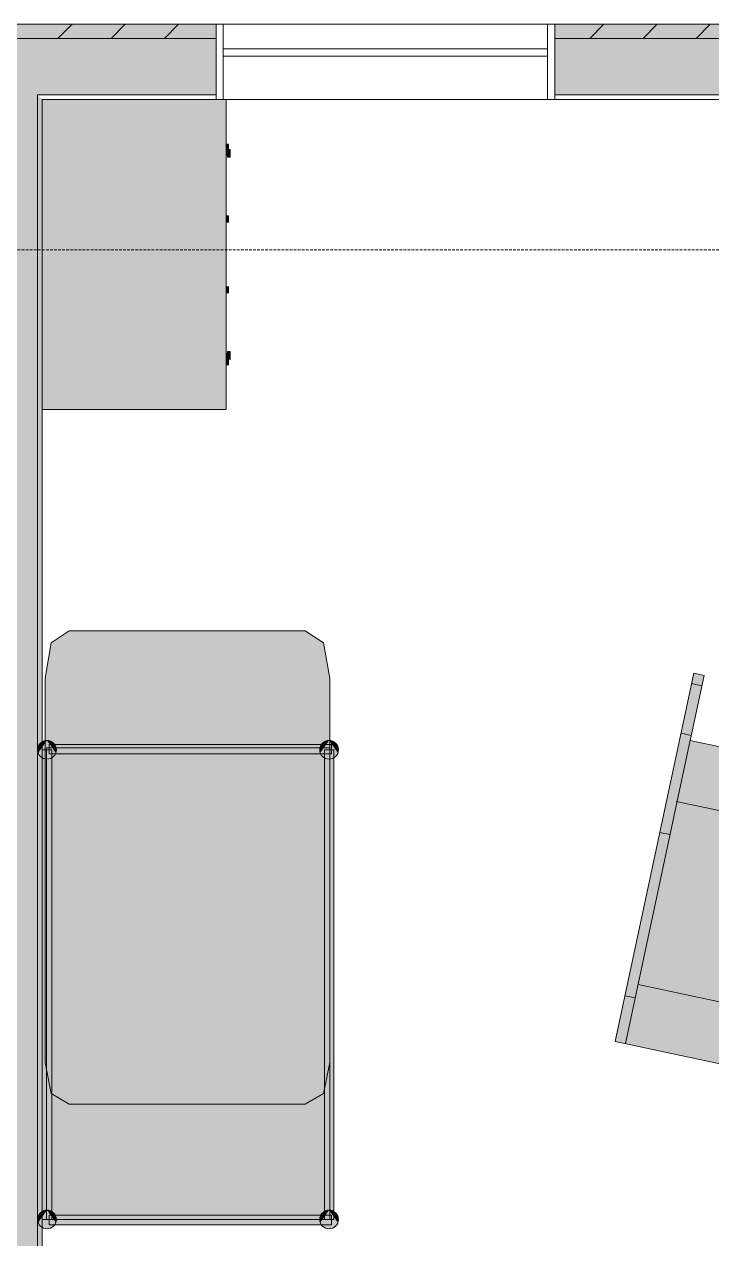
# Model space of a CAD drawing. Header units: inches. Extents: x 99 to 12024, y -5408 to 2559.
# Drawn here: x 8637.7 to 8710.8, y -5153.6 to -5024.3 of the extents above; entities that cross this region are included whole.
import ezdxf

# ---------------------------------------------------------------- set-up
doc = ezdxf.new("R2010")
doc.units = ezdxf.units.IN
doc.header["$LTSCALE"] = 96
doc.header["$MEASUREMENT"] = 0
doc.linetypes.add('Dash', pattern=[0.225, 0.15, -0.075])
for name, color, linetype, lineweight in [('Doors', 5, 'Continuous', 5), ('Walls_  Normal', 6, 'Continuous', 13), ('Windows', 5, 'Continuous', 5)]:
    doc.layers.add(name, color=color, linetype=linetype, lineweight=lineweight)
doc.layers.add('Furniture_ Interior', color=7, linetype='Continuous', lineweight=25, true_color=0x8080c0)
doc.layers.add('Hatch', color=7, linetype='Continuous', lineweight=0, true_color=0x919191)

# ---------------------------------------------------------------- blocks, each defined once
blk = doc.blocks.new('Nursery Items_Cribs_Crib (posts)')
at = {"layer": 'Furniture_ Interior', "color": 163, "lineweight": 0, "true_color": 0x8080c0, "transparency": 33554687}
for points in [[(-15.5, 51), (-14.5, 51), (-14.5, 1), (-15.5, 1)], [(-15.25, 51.56), (14.75, 51.56), (14.75, 50.56), (-15.25, 50.56)], [(15.04, 51.21), (15.04, 1.01), (-15.08, 1.01), (-15.08, 51.21)], [(14.5, 51), (15.5, 51), (15.5, 1), (14.5, 1)], [(-15.25, 1.44), (14.75, 1.44), (14.75, 0.44), (-15.25, 0.44)]]:
    blk.add_lwpolyline(points, close=True, dxfattribs=at)
for centre in [(-15, 51), (15, 51), (-15, 1), (15, 1)]:
    blk.add_circle(centre, 0.996, dxfattribs=at)
at = {"layer": 'Furniture_ Interior', "color": 7, "lineweight": 0, "true_color": 0xffffff, "transparency": 33554687}
for points in [[(-15, 51.99), (-15.94, 51.34), (-16, 51), (-15.98, 51.17)], [(-15, 51.99), (-16, 51), (-15.94, 50.66), (-15.98, 50.82)], [(-15, 51.99), (-15.76, 51.64), (-15.94, 51.34), (-15.86, 51.49)], [(-15, 51.99), (-15.94, 50.66), (-15.76, 50.36), (-15.86, 50.5)], [(-15, 51.99), (-15.5, 51.86), (-15.76, 51.64), (-15.64, 51.76)], [(-15, 51.99), (-15.76, 50.36), (-15.5, 50.13), (-15.64, 50.23)], [(-15, 51.99), (-15.17, 51.98), (-15.5, 51.86), (-15.34, 51.93)], [(-15, 51.99), (-15.5, 50.13), (-15.17, 50.02), (-15.34, 50.06)], [(-15, 51.99), (-15.17, 50.02), (-14.83, 50.02), (-15, 50)], [(-15, 51.99), (-14.83, 50.02), (-14.5, 50.13), (-14.66, 50.06)], [(-15, 51.99), (-14.5, 50.13), (-14.24, 50.36), (-14.36, 50.23)], [(-15, 51.99), (-14.24, 50.36), (-14.06, 50.66), (-14.14, 50.5)], [(-15, 51.99), (-14.06, 50.66), (-14, 51), (-14.02, 50.82)], [(-15, 51.99), (-14, 51), (-14.06, 51.34), (-14.02, 51.17)], [(-15, 51.99), (-14.06, 51.34), (-14.24, 51.64), (-14.14, 51.49)], [(-15, 51.99), (-14.24, 51.64), (-14.5, 51.86), (-14.36, 51.76)], [(-15, 51.99), (-14.5, 51.86), (-14.83, 51.98), (-14.66, 51.93)], [(15, 51.99), (14.06, 51.34), (14, 51), (14.02, 51.17)], [(15, 51.99), (14, 51), (14.06, 50.66), (14.02, 50.82)], [(15, 51.99), (14.24, 51.64), (14.06, 51.34), (14.14, 51.49)], [(15, 51.99), (14.06, 50.66), (14.24, 50.36), (14.14, 50.5)], [(15, 51.99), (14.5, 51.86), (14.24, 51.64), (14.36, 51.76)], [(15, 51.99), (14.24, 50.36), (14.5, 50.13), (14.36, 50.23)], [(15, 51.99), (14.83, 51.98), (14.5, 51.86), (14.66, 51.93)], [(15, 51.99), (14.5, 50.13), (14.83, 50.02), (14.66, 50.06)], [(15, 51.99), (14.83, 50.02), (15.17, 50.02), (15, 50)], [(15, 51.99), (15.17, 50.02), (15.5, 50.13), (15.34, 50.06)], [(15, 51.99), (15.5, 50.13), (15.76, 50.36), (15.64, 50.23)], [(15, 51.99), (15.76, 50.36), (15.94, 50.66), (15.86, 50.5)], [(15, 51.99), (15.94, 50.66), (16, 51), (15.98, 50.82)], [(15, 51.99), (16, 51), (15.94, 51.34), (15.98, 51.17)], [(15, 51.99), (15.94, 51.34), (15.76, 51.64), (15.86, 51.49)], [(15, 51.99), (15.76, 51.64), (15.5, 51.86), (15.64, 51.76)], [(15, 51.99), (15.5, 51.86), (15.17, 51.98), (15.34, 51.93)], [(-15.5, 1), (-15.5, 51), (-15.5, 1), (-14.5, 51)], [(-14.5, 51), (-14.5, 1), (-14.5, 51), (-15.5, 1)], [(-15.25, 50.56), (-15.25, 51.56), (-15.25, 50.56), (14.75, 51.56)], [(14.75, 51.56), (14.75, 50.56), (14.75, 51.56), (-15.25, 50.56)], [(15.04, 1.01), (-15.08, 1.01), (15.04, 1.01), (15.04, 51.21)], [(15.04, 51.21), (-15.08, 1.01), (15.04, 51.21), (-15.08, 51.21)], [(14.5, 1), (14.5, 51), (14.5, 1), (15.5, 51)], [(15.5, 51), (15.5, 1), (15.5, 51), (14.5, 1)], [(-15, 1.99), (-15.94, 1.34), (-16, 1), (-15.98, 1.17)], [(-15, 1.99), (-16, 1), (-15.94, 0.66), (-15.98, 0.82)], [(-15, 1.99), (-15.76, 1.64), (-15.94, 1.34), (-15.86, 1.49)], [(-15, 1.99), (-15.94, 0.66), (-15.76, 0.36), (-15.86, 0.5)], [(-15, 1.99), (-15.5, 1.86), (-15.76, 1.64), (-15.64, 1.76)], [(-15, 1.99), (-15.76, 0.36), (-15.5, 0.13), (-15.64, 0.23)], [(-15, 1.99), (-15.17, 1.98), (-15.5, 1.86), (-15.34, 1.93)], [(-15, 1.99), (-15.5, 0.13), (-15.17, 0.02), (-15.34, 0.06)], [(-15.25, 0.44), (-15.25, 1.44), (-15.25, 0.44), (14.75, 1.44)], [(14.75, 1.44), (14.75, 0.44), (14.75, 1.44), (-15.25, 0.44)], [(-15, 1.99), (-15.17, 0.02), (-14.83, 0.02), (-15, 0)], [(-15, 1.99), (-14.83, 0.02), (-14.5, 0.13), (-14.66, 0.06)], [(-15, 1.99), (-14.5, 0.13), (-14.24, 0.36), (-14.36, 0.23)], [(-15, 1.99), (-14.24, 0.36), (-14.06, 0.66), (-14.14, 0.5)], [(-15, 1.99), (-14.06, 0.66), (-14, 1), (-14.02, 0.82)], [(-15, 1.99), (-14, 1), (-14.06, 1.34), (-14.02, 1.17)], [(-15, 1.99), (-14.06, 1.34), (-14.24, 1.64), (-14.14, 1.49)], [(-15, 1.99), (-14.24, 1.64), (-14.5, 1.86), (-14.36, 1.76)], [(-15, 1.99), (-14.5, 1.86), (-14.83, 1.98), (-14.66, 1.93)], [(15, 1.99), (14.06, 1.34), (14, 1), (14.02, 1.17)], [(15, 1.99), (14, 1), (14.06, 0.66), (14.02, 0.82)], [(15, 1.99), (14.24, 1.64), (14.06, 1.34), (14.14, 1.49)], [(15, 1.99), (14.06, 0.66), (14.24, 0.36), (14.14, 0.5)], [(15, 1.99), (14.5, 1.86), (14.24, 1.64), (14.36, 1.76)], [(15, 1.99), (14.24, 0.36), (14.5, 0.13), (14.36, 0.23)], [(15, 1.99), (14.83, 1.98), (14.5, 1.86), (14.66, 1.93)], [(15, 1.99), (14.5, 0.13), (14.83, 0.02), (14.66, 0.06)], [(15, 1.99), (14.83, 0.02), (15.17, 0.02), (15, 0)], [(15, 1.99), (15.17, 0.02), (15.5, 0.13), (15.34, 0.06)], [(15, 1.99), (15.5, 0.13), (15.76, 0.36), (15.64, 0.23)], [(15, 1.99), (15.76, 0.36), (15.94, 0.66), (15.86, 0.5)], [(15, 1.99), (15.94, 0.66), (16, 1), (15.98, 0.82)], [(15, 1.99), (16, 1), (15.94, 1.34), (15.98, 1.17)], [(15, 1.99), (15.94, 1.34), (15.76, 1.64), (15.86, 1.49)], [(15, 1.99), (15.76, 1.64), (15.5, 1.86), (15.64, 1.76)], [(15, 1.99), (15.5, 1.86), (15.17, 1.98), (15.34, 1.93)]]:
    blk.add_solid(points, dxfattribs=at)
blk = doc.blocks.new('-Ready to Use Furn_Storage_Rolled Drawer Chest')
at = {"layer": 'Furniture_ Interior', "color": 163, "lineweight": 0, "true_color": 0x8080c0, "transparency": 33554687}
for p, q in [((-17.55, 0.44), (-17.55, 0.19)), ((-17.05, 0.44), (-17.05, 0.19)), ((-16.61, 0), (-16.61, 0.31)), ((-16.46, 0.31), (-16.46, 0.44)), ((-16.14, 0.44), (-16.14, 0.31)), ((-15.99, 0.31), (-15.99, 0)), ((-5.95, 0.19), (-5.95, 0.44)), ((-5.45, 0.44), (-5.45, 0.19)), ((5.45, 0.19), (5.45, 0.44)), ((5.95, 0.44), (5.95, 0.19)), ((15.99, 0), (15.99, 0.31)), ((16.14, 0.31), (16.14, 0.44)), ((16.46, 0.44), (16.46, 0.31)), ((16.61, 0.31), (16.61, 0)), ((17.05, 0.19), (17.05, 0.44)), ((17.55, 0.44), (17.55, 0.19))]:
    blk.add_line(p, q, dxfattribs=at)
for points in [[(-25, 20.44), (25, 20.44), (25, 0.44), (-25, 0.44)], [(-16.8, 0.44), (-16.8, 0.19), (-17.8, 0.19), (-17.8, 0.44)], [(-16.8, 0.31), (-15.68, 0.31), (-15.68, 0), (-16.93, 0), (-16.92, 0.19)], [(-16.61, 0.31), (-16.61, 0.44), (-15.99, 0.44), (-15.99, 0.31)], [(-5.2, 0.19), (-6.2, 0.19), (-6.2, 0.44), (-5.21, 0.44)], [(6.2, 0.19), (5.2, 0.19), (5.21, 0.44), (6.2, 0.44)], [(16.93, 0), (15.68, 0), (15.68, 0.31), (16.8, 0.31), (16.92, 0.19)], [(15.99, 0.31), (15.99, 0.44), (16.61, 0.44), (16.61, 0.31)], [(17.8, 0.19), (16.8, 0.19), (16.81, 0.44), (17.8, 0.44)]]:
    blk.add_lwpolyline(points, close=True, dxfattribs=at)
at = {"layer": 'Furniture_ Interior', "color": 7, "lineweight": 0, "true_color": 0xffffff, "transparency": 33554687}
for points in [[(-25, 0.44), (-25, 20.44), (-25, 0.44), (25, 20.44)], [(25, 20.44), (25, 0.44), (25, 20.44), (-25, 0.44)], [(-17.8, 0.44), (-16.8, 0.44), (-17.8, 0.44), (-16.8, 0.19)], [(-16.8, 0.19), (-17.8, 0.19), (-16.8, 0.19), (-17.8, 0.44)], [(-16.8, 0.31), (-15.68, 0), (-16.8, 0.31), (-16.93, 0)], [(-16.92, 0.19), (-16.8, 0.31), (-16.92, 0.19), (-16.93, 0)], [(-15.68, 0.31), (-15.68, 0), (-15.68, 0.31), (-16.8, 0.31)], [(-15.99, 0.31), (-16.61, 0.31), (-15.99, 0.31), (-16.61, 0.44)], [(-16.61, 0.44), (-15.99, 0.44), (-16.61, 0.44), (-15.99, 0.31)], [(-5.21, 0.44), (-5.2, 0.19), (-5.21, 0.44), (-6.2, 0.19)], [(-5.21, 0.44), (-6.2, 0.19), (-5.21, 0.44), (-6.2, 0.44)], [(5.2, 0.19), (5.21, 0.44), (5.2, 0.19), (6.2, 0.19)], [(6.2, 0.19), (5.21, 0.44), (6.2, 0.19), (6.2, 0.44)], [(15.68, 0), (16.8, 0.31), (15.68, 0), (16.93, 0)], [(15.68, 0.31), (16.8, 0.31), (15.68, 0.31), (15.68, 0)], [(16.61, 0.31), (15.99, 0.31), (16.61, 0.31), (15.99, 0.44)], [(15.99, 0.44), (16.61, 0.44), (15.99, 0.44), (16.61, 0.31)], [(16.8, 0.19), (16.81, 0.44), (16.8, 0.19), (17.8, 0.19)], [(16.93, 0), (16.8, 0.31), (16.93, 0), (16.92, 0.19)], [(17.8, 0.19), (16.81, 0.44), (17.8, 0.19), (17.8, 0.44)]]:
    blk.add_solid(points, dxfattribs=at)
blk = doc.blocks.new('-Anuman Furniture_-New Nursery Items_Accessories_Cushion')
at = {"layer": 'Furniture_ Interior', "color": 163, "lineweight": 0, "true_color": 0x8080c0, "transparency": 33554687}
blk.add_lwpolyline([(-6.344, 1.175), (-6.344, 11.986), (-6.069, 12.981), (-5.246, 13.313), (5.28, 13.313), (6.078, 12.981), (6.344, 11.986), (6.344, 1.175), (6.078, 0.294), (5.28, 0), (-5.246, 0), (-6.069, 0.294)], close=True, dxfattribs=at)
at = {"layer": 'Furniture_ Interior', "color": 7, "lineweight": 0, "true_color": 0xffffff, "transparency": 33554687}
for points in [[(-6.344, 11.986), (-6.069, 12.981), (-6.344, 11.986), (-5.246, 13.313)], [(-5.246, 13.313), (6.344, 11.986), (-5.246, 13.313), (-6.344, 11.986)], [(5.28, 13.313), (6.344, 11.986), (5.28, 13.313), (-5.246, 13.313)], [(5.28, 13.313), (6.078, 12.981), (5.28, 13.313), (6.344, 11.986)], [(-6.344, 11.986), (6.344, 11.986), (-6.344, 11.986), (-6.344, 1.175)], [(6.344, 11.986), (6.344, 1.175), (6.344, 11.986), (-6.344, 1.175)], [(6.344, 1.175), (-5.246, 0), (6.344, 1.175), (-6.344, 1.175)], [(-6.344, 1.175), (-5.246, 0), (-6.344, 1.175), (-6.069, 0.294)], [(5.28, 0), (-5.246, 0), (5.28, 0), (6.344, 1.175)], [(6.344, 1.175), (6.078, 0.294), (6.344, 1.175), (5.28, 0)]]:
    blk.add_solid(points, dxfattribs=at)
blk = doc.blocks.new('Seating_Chairs_Rocking Chairs_Rocking@Chair')
at = {"layer": 'Furniture_ Interior', "color": 163, "lineweight": 0, "true_color": 0x8080c0, "transparency": 33554687}
for p, q in [((-9.34, 35.1), (-10.46, 35.1)), ((10.46, 35.21), (9.34, 35.21)), ((9.34, 33.64), (-9.34, 33.64)), ((-9.34, 17.33), (-10.46, 17.33)), ((10.46, 17.55), (9.34, 17.55)), ((9.23, 13.73), (-9.45, 13.73)), ((-9.34, 1.12), (-10.46, 1.12)), ((10.46, 1.12), (9.34, 1.12))]:
    blk.add_line(p, q, dxfattribs=at)
blk.add_lwpolyline([(10.46, 0), (9.34, 0), (9.34, 7.09), (-9.34, 7.09), (-9.34, 0), (-10.46, 0), (-10.46, 40.08), (10.46, 40.08)], close=True, dxfattribs=at)
for points in [[(-9.34, 40.08), (-9.34, 6.53), (-10.46, 6.53)], [(10.46, 6.53), (9.34, 6.53), (9.34, 40.08)]]:
    blk.add_lwpolyline(points, dxfattribs=at)
at = {"layer": 'Furniture_ Interior', "color": 7, "lineweight": 0, "true_color": 0xffffff, "transparency": 33554687}
for points in [[(10.46, 40.08), (-9.34, 7.09), (10.46, 40.08), (-10.46, 40.08)], [(-10.46, 0), (-10.46, 40.08), (-10.46, 0), (-9.34, 7.09)], [(10.46, 40.08), (9.34, 7.09), (10.46, 40.08), (-9.34, 7.09)], [(10.46, 0), (9.34, 7.09), (10.46, 0), (10.46, 40.08)], [(-9.34, 7.09), (-9.34, 0), (-9.34, 7.09), (-10.46, 0)], [(9.34, 0), (9.34, 7.09), (9.34, 0), (10.46, 0)]]:
    blk.add_solid(points, dxfattribs=at)

msp = doc.modelspace()

# ---------------------------------------------------------------- linework, layer by layer
at = {"layer": 'Doors', "linetype": 'Dash', "ltscale": 0.02, "transparency": 33554687}
msp.add_line((7915.12, -5048.32), (9355.12, -5048.32), dxfattribs=at)
at = {"layer": 'Hatch', "color": 1, "transparency": 33554687}
for p, q in [((8641.29, -5025.82), (8642.79, -5024.32)), ((8646.95, -5025.82), (8648.45, -5024.32)), ((8652.61, -5025.82), (8654.11, -5024.32)), ((8697.86, -5025.82), (8699.36, -5024.32)), ((8703.52, -5025.82), (8705.02, -5024.32)), ((8709.17, -5025.82), (8710.67, -5024.32))]:
    msp.add_line(p, q, dxfattribs=at)
at = {"layer": 'Walls_  Normal', "transparency": 33554687}
for p, q in [((8612.12, -5024.32), (8658.12, -5024.32)), ((8658.12, -5024.32), (8658.12, -5032.32)), ((8694.12, -5024.32), (8753.12, -5024.32)), ((8694.12, -5024.32), (8694.12, -5032.32)), ((8612.12, -5025.82), (8658.12, -5025.82)), ((8658.12, -5025.82), (8658.12, -5031.82)), ((8694.12, -5025.82), (8753.12, -5025.82)), ((8694.12, -5025.82), (8694.12, -5031.82)), ((8639.12, -5031.82), (8639.12, -5175.32)), ((8639.12, -5031.82), (8658.12, -5031.82)), ((8694.12, -5031.82), (8731.62, -5031.82)), ((8639.62, -5032.32), (8639.62, -5174.82)), ((8639.62, -5032.32), (8658.12, -5032.32)), ((8694.12, -5032.32), (8731.12, -5032.32))]:
    msp.add_line(p, q, dxfattribs=at)
at = {"layer": 'Walls_  Normal', "color": 252, "true_color": 0x949494, "transparency": 33554687}
for points in [[(8612.12, -5024.32), (8658.12, -5024.32), (8612.12, -5025.82), (8658.12, -5025.82)], [(8694.12, -5024.32), (8753.12, -5024.32), (8694.12, -5025.82), (8753.12, -5025.82)], [(8612.12, -5025.82), (8658.12, -5025.82), (8612.12, -5031.82), (8658.12, -5031.82)], [(8694.12, -5025.82), (8753.12, -5025.82), (8694.12, -5031.82), (8753.12, -5031.82)], [(8639.12, -5031.82), (8639.12, -5400.82), (8635.62, -5031.82), (8635.62, -5400.82)], [(8639.62, -5032.32), (8639.62, -5174.82), (8639.12, -5031.82), (8639.12, -5175.32)]]:
    msp.add_solid(points, dxfattribs=at)
at = {"layer": 'Windows', "transparency": 33554687}
for p, q in [((8658.12, -5024.32), (8694.12, -5024.32)), ((8658.87, -5024.32), (8658.12, -5024.32)), ((8658.12, -5024.32), (8658.12, -5032.32)), ((8658.87, -5024.32), (8658.87, -5032.32)), ((8694.12, -5024.32), (8693.37, -5024.32)), ((8693.37, -5024.32), (8693.37, -5032.32)), ((8694.12, -5024.32), (8694.12, -5032.32)), ((8693.37, -5026.92), (8658.87, -5026.92)), ((8693.37, -5027.72), (8658.87, -5027.72)), ((8658.12, -5032.32), (8694.12, -5032.32)), ((8658.87, -5032.32), (8658.12, -5032.32)), ((8694.12, -5032.32), (8693.37, -5032.32))]:
    msp.add_line(p, q, dxfattribs=at)

# ---------------------------------------------------------------- block references
at = {"layer": 'Furniture_ Interior', "transparency": 33554687}
for name, p, xscale, yscale, rotation in [('-Ready to Use Furn_Storage_Rolled Drawer Chest', (8659.62, -5048.82), -0.6600000262260437, 0.9785944819450378, 89.99999999999993), ('-Anuman Furniture_-New Nursery Items_Accessories_Cushion', (8655.07, -5139.28), -2.384236335754395, 3.784459590911865, 359.9999999999999)]:
    msp.add_blockref(name, p, dxfattribs=dict(at, xscale=xscale, yscale=yscale, rotation=rotation))
at = {"layer": 'Furniture_ Interior', "transparency": 33554687, "xscale": -1}
for name, p, rotation in [('Seating_Chairs_Rocking Chairs_Rocking@Chair', (8719.15, -5095.6), 167.9306865934136), ('Nursery Items_Cribs_Crib (posts)', (8655.12, -5152.56), 359.9999999999999)]:
    msp.add_blockref(name, p, dxfattribs=dict(at, rotation=rotation))

doc.saveas('drawing.dxf')
